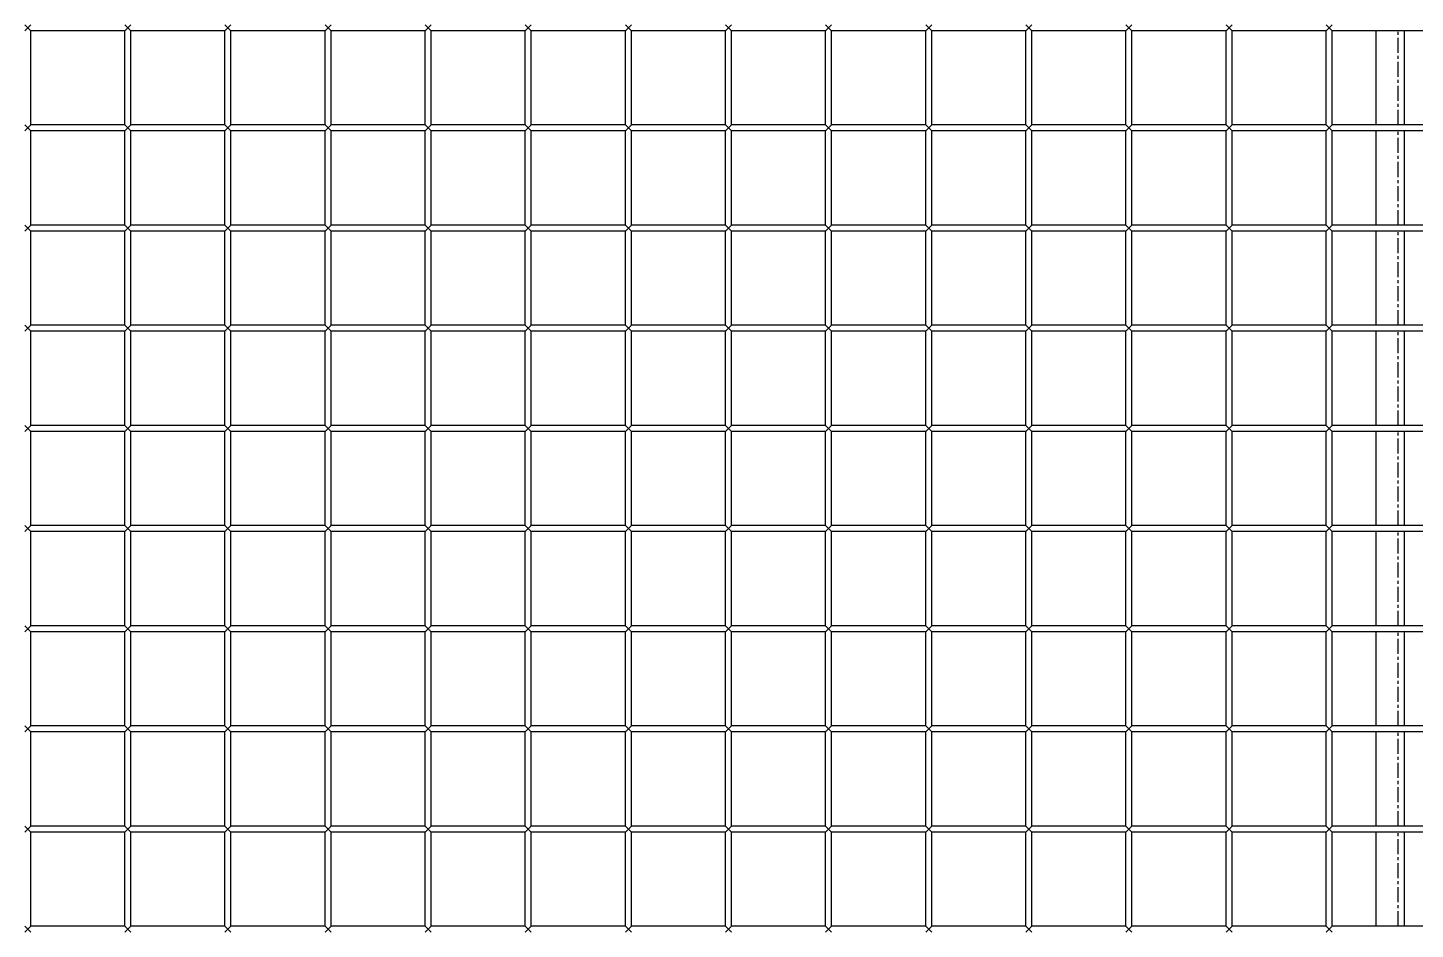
# Model space of a CAD drawing. Header units: millimetres. Extents: x -198529 to 244266, y -64 to 158464.
# Drawn here: x -171256 to -170563, y 119691 to 120141 of the extents above; entities that cross this region are included whole.
import ezdxf

# ---------------------------------------------------------------- set-up
doc = ezdxf.new("R2010")
doc.units = ezdxf.units.MM
doc.linetypes.add('CENTER', pattern=[12, 7.5, -1.5, 1.5, -1.5])
doc.layers.add('0-DCC', color=30, linetype='Continuous')

# ---------------------------------------------------------------- blocks, each defined once
blk = doc.blocks.new('DCC2850x2300(右)')
at = {"color": 0, "linetype": 'Continuous'}
for p, q in [((51636.5, -73603.48), (51633.5, -73606.48)), ((51636.5, -73606.48), (51633.5, -73603.48)), ((51686.5, -73603.48), (51683.5, -73606.48)), ((51686.5, -73606.48), (51683.5, -73603.48)), ((51736.5, -73603.48), (51733.5, -73606.48)), ((51736.5, -73606.48), (51733.5, -73603.48)), ((51786.5, -73603.48), (51783.5, -73606.48)), ((51786.5, -73606.48), (51783.5, -73603.48)), ((51836.5, -73603.48), (51833.5, -73606.48)), ((51836.5, -73606.48), (51833.5, -73603.48)), ((51886.5, -73603.48), (51883.5, -73606.48)), ((51886.5, -73606.48), (51883.5, -73603.48)), ((51936.5, -73603.48), (51933.5, -73606.48)), ((51936.5, -73606.48), (51933.5, -73603.48)), ((51986.5, -73603.48), (51983.5, -73606.48)), ((51986.5, -73606.48), (51983.5, -73603.48)), ((52036.5, -73603.48), (52033.5, -73606.48)), ((52036.5, -73606.48), (52033.5, -73603.48)), ((52086.5, -73603.48), (52083.5, -73606.48)), ((52086.5, -73606.48), (52083.5, -73603.48)), ((52136.5, -73603.48), (52133.5, -73606.48)), ((52136.5, -73606.48), (52133.5, -73603.48)), ((52186.5, -73603.48), (52183.5, -73606.48)), ((52186.5, -73606.48), (52183.5, -73603.48)), ((52236.5, -73603.48), (52233.5, -73606.48)), ((52236.5, -73606.48), (52233.5, -73603.48)), ((52286.5, -73603.48), (52283.5, -73606.48)), ((52286.5, -73606.48), (52283.5, -73603.48)), ((51586.5, -73606.48), (51633.5, -73606.48)), ((51597.5, -73606.48), (51597.5, -73653.48)), ((51611.5, -73653.48), (51611.5, -73606.48)), ((51633.5, -73653.48), (51633.5, -73606.48)), ((51636.5, -73606.48), (51683.5, -73606.48)), ((51636.5, -73653.48), (51636.5, -73606.48)), ((51683.5, -73653.48), (51683.5, -73606.48)), ((51686.5, -73606.48), (51733.5, -73606.48)), ((51686.5, -73653.48), (51686.5, -73606.48)), ((51733.5, -73653.48), (51733.5, -73606.48)), ((51736.5, -73606.48), (51783.5, -73606.48)), ((51736.5, -73653.48), (51736.5, -73606.48)), ((51783.5, -73653.48), (51783.5, -73606.48)), ((51786.5, -73606.48), (51833.5, -73606.48)), ((51786.5, -73653.48), (51786.5, -73606.48)), ((51833.5, -73653.48), (51833.5, -73606.48)), ((51836.5, -73606.48), (51883.5, -73606.48)), ((51836.5, -73653.48), (51836.5, -73606.48)), ((51883.5, -73653.48), (51883.5, -73606.48)), ((51886.5, -73606.48), (51933.5, -73606.48)), ((51886.5, -73653.48), (51886.5, -73606.48)), ((51933.5, -73653.48), (51933.5, -73606.48)), ((51936.5, -73606.48), (51983.5, -73606.48)), ((51936.5, -73653.48), (51936.5, -73606.48)), ((51983.5, -73653.48), (51983.5, -73606.48)), ((51986.5, -73606.48), (52033.5, -73606.48)), ((51986.5, -73653.48), (51986.5, -73606.48)), ((52033.5, -73653.48), (52033.5, -73606.48)), ((52036.5, -73606.48), (52083.5, -73606.48)), ((52036.5, -73653.48), (52036.5, -73606.48)), ((52083.5, -73653.48), (52083.5, -73606.48)), ((52086.5, -73606.48), (52133.5, -73606.48)), ((52086.5, -73653.48), (52086.5, -73606.48)), ((52133.5, -73653.48), (52133.5, -73606.48)), ((52136.5, -73606.48), (52183.5, -73606.48)), ((52136.5, -73653.48), (52136.5, -73606.48)), ((52183.5, -73653.48), (52183.5, -73606.48)), ((52186.5, -73606.48), (52233.5, -73606.48)), ((52186.5, -73653.48), (52186.5, -73606.48)), ((52233.5, -73653.48), (52233.5, -73606.48)), ((52236.5, -73606.48), (52283.5, -73606.48)), ((52236.5, -73653.48), (52236.5, -73606.48)), ((52283.5, -73653.48), (52283.5, -73606.48)), ((51586.5, -73653.48), (51633.5, -73653.48)), ((51586.5, -73656.48), (51633.5, -73656.48)), ((51597.5, -73656.48), (51597.5, -73703.48)), ((51611.5, -73703.48), (51611.5, -73656.48)), ((51636.5, -73653.48), (51633.5, -73656.48)), ((51636.5, -73656.48), (51633.5, -73653.48)), ((51633.5, -73703.48), (51633.5, -73656.48)), ((51636.5, -73653.48), (51683.5, -73653.48)), ((51636.5, -73656.48), (51683.5, -73656.48)), ((51636.5, -73703.48), (51636.5, -73656.48)), ((51686.5, -73653.48), (51683.5, -73656.48)), ((51686.5, -73656.48), (51683.5, -73653.48)), ((51683.5, -73703.48), (51683.5, -73656.48)), ((51686.5, -73653.48), (51733.5, -73653.48)), ((51686.5, -73656.48), (51733.5, -73656.48)), ((51686.5, -73703.48), (51686.5, -73656.48)), ((51736.5, -73653.48), (51733.5, -73656.48)), ((51736.5, -73656.48), (51733.5, -73653.48)), ((51733.5, -73703.48), (51733.5, -73656.48)), ((51736.5, -73653.48), (51783.5, -73653.48)), ((51736.5, -73656.48), (51783.5, -73656.48)), ((51736.5, -73703.48), (51736.5, -73656.48)), ((51786.5, -73653.48), (51783.5, -73656.48)), ((51786.5, -73656.48), (51783.5, -73653.48)), ((51783.5, -73703.48), (51783.5, -73656.48)), ((51786.5, -73653.48), (51833.5, -73653.48)), ((51786.5, -73656.48), (51833.5, -73656.48)), ((51786.5, -73703.48), (51786.5, -73656.48)), ((51836.5, -73653.48), (51833.5, -73656.48)), ((51836.5, -73656.48), (51833.5, -73653.48)), ((51833.5, -73703.48), (51833.5, -73656.48)), ((51836.5, -73653.48), (51883.5, -73653.48)), ((51836.5, -73656.48), (51883.5, -73656.48)), ((51836.5, -73703.48), (51836.5, -73656.48)), ((51886.5, -73653.48), (51883.5, -73656.48)), ((51886.5, -73656.48), (51883.5, -73653.48)), ((51883.5, -73703.48), (51883.5, -73656.48)), ((51886.5, -73653.48), (51933.5, -73653.48)), ((51886.5, -73656.48), (51933.5, -73656.48)), ((51886.5, -73703.48), (51886.5, -73656.48)), ((51936.5, -73653.48), (51933.5, -73656.48)), ((51936.5, -73656.48), (51933.5, -73653.48)), ((51933.5, -73703.48), (51933.5, -73656.48)), ((51936.5, -73653.48), (51983.5, -73653.48)), ((51936.5, -73656.48), (51983.5, -73656.48)), ((51936.5, -73703.48), (51936.5, -73656.48)), ((51986.5, -73653.48), (51983.5, -73656.48)), ((51986.5, -73656.48), (51983.5, -73653.48)), ((51983.5, -73703.48), (51983.5, -73656.48)), ((51986.5, -73653.48), (52033.5, -73653.48)), ((51986.5, -73656.48), (52033.5, -73656.48)), ((51986.5, -73703.48), (51986.5, -73656.48)), ((52036.5, -73653.48), (52033.5, -73656.48)), ((52036.5, -73656.48), (52033.5, -73653.48)), ((52033.5, -73703.48), (52033.5, -73656.48)), ((52036.5, -73653.48), (52083.5, -73653.48)), ((52036.5, -73656.48), (52083.5, -73656.48)), ((52036.5, -73703.48), (52036.5, -73656.48)), ((52086.5, -73653.48), (52083.5, -73656.48)), ((52086.5, -73656.48), (52083.5, -73653.48)), ((52083.5, -73703.48), (52083.5, -73656.48)), ((52086.5, -73653.48), (52133.5, -73653.48)), ((52086.5, -73656.48), (52133.5, -73656.48)), ((52086.5, -73703.48), (52086.5, -73656.48)), ((52136.5, -73653.48), (52133.5, -73656.48)), ((52136.5, -73656.48), (52133.5, -73653.48)), ((52133.5, -73703.48), (52133.5, -73656.48)), ((52136.5, -73653.48), (52183.5, -73653.48)), ((52136.5, -73656.48), (52183.5, -73656.48)), ((52136.5, -73703.48), (52136.5, -73656.48)), ((52186.5, -73653.48), (52183.5, -73656.48)), ((52186.5, -73656.48), (52183.5, -73653.48)), ((52183.5, -73703.48), (52183.5, -73656.48)), ((52186.5, -73653.48), (52233.5, -73653.48)), ((52186.5, -73656.48), (52233.5, -73656.48)), ((52186.5, -73703.48), (52186.5, -73656.48)), ((52236.5, -73653.48), (52233.5, -73656.48)), ((52236.5, -73656.48), (52233.5, -73653.48)), ((52233.5, -73703.48), (52233.5, -73656.48)), ((52236.5, -73653.48), (52283.5, -73653.48)), ((52236.5, -73656.48), (52283.5, -73656.48)), ((52236.5, -73703.48), (52236.5, -73656.48)), ((52286.5, -73653.48), (52283.5, -73656.48)), ((52286.5, -73656.48), (52283.5, -73653.48)), ((52283.5, -73703.48), (52283.5, -73656.48)), ((51586.5, -73703.48), (51633.5, -73703.48)), ((51586.5, -73706.48), (51633.5, -73706.48)), ((51597.5, -73706.48), (51597.5, -73753.48)), ((51611.5, -73753.48), (51611.5, -73706.48)), ((51636.5, -73703.48), (51633.5, -73706.48)), ((51636.5, -73706.48), (51633.5, -73703.48)), ((51633.5, -73753.48), (51633.5, -73706.48)), ((51636.5, -73703.48), (51683.5, -73703.48)), ((51636.5, -73706.48), (51683.5, -73706.48)), ((51636.5, -73753.48), (51636.5, -73706.48)), ((51686.5, -73703.48), (51683.5, -73706.48)), ((51686.5, -73706.48), (51683.5, -73703.48)), ((51683.5, -73753.48), (51683.5, -73706.48)), ((51686.5, -73703.48), (51733.5, -73703.48)), ((51686.5, -73706.48), (51733.5, -73706.48)), ((51686.5, -73753.48), (51686.5, -73706.48)), ((51736.5, -73703.48), (51733.5, -73706.48)), ((51736.5, -73706.48), (51733.5, -73703.48)), ((51733.5, -73753.48), (51733.5, -73706.48)), ((51736.5, -73703.48), (51783.5, -73703.48)), ((51736.5, -73706.48), (51783.5, -73706.48)), ((51736.5, -73753.48), (51736.5, -73706.48)), ((51786.5, -73703.48), (51783.5, -73706.48)), ((51786.5, -73706.48), (51783.5, -73703.48)), ((51783.5, -73753.48), (51783.5, -73706.48)), ((51786.5, -73703.48), (51833.5, -73703.48)), ((51786.5, -73706.48), (51833.5, -73706.48)), ((51786.5, -73753.48), (51786.5, -73706.48)), ((51836.5, -73703.48), (51833.5, -73706.48)), ((51836.5, -73706.48), (51833.5, -73703.48)), ((51833.5, -73753.48), (51833.5, -73706.48)), ((51836.5, -73703.48), (51883.5, -73703.48)), ((51836.5, -73706.48), (51883.5, -73706.48)), ((51836.5, -73753.48), (51836.5, -73706.48)), ((51886.5, -73703.48), (51883.5, -73706.48)), ((51886.5, -73706.48), (51883.5, -73703.48)), ((51883.5, -73753.48), (51883.5, -73706.48)), ((51886.5, -73703.48), (51933.5, -73703.48)), ((51886.5, -73706.48), (51933.5, -73706.48)), ((51886.5, -73753.48), (51886.5, -73706.48)), ((51936.5, -73703.48), (51933.5, -73706.48)), ((51936.5, -73706.48), (51933.5, -73703.48)), ((51933.5, -73753.48), (51933.5, -73706.48)), ((51936.5, -73703.48), (51983.5, -73703.48)), ((51936.5, -73706.48), (51983.5, -73706.48)), ((51936.5, -73753.48), (51936.5, -73706.48)), ((51986.5, -73703.48), (51983.5, -73706.48)), ((51986.5, -73706.48), (51983.5, -73703.48)), ((51983.5, -73753.48), (51983.5, -73706.48)), ((51986.5, -73703.48), (52033.5, -73703.48)), ((51986.5, -73706.48), (52033.5, -73706.48)), ((51986.5, -73753.48), (51986.5, -73706.48)), ((52036.5, -73703.48), (52033.5, -73706.48)), ((52036.5, -73706.48), (52033.5, -73703.48)), ((52033.5, -73753.48), (52033.5, -73706.48)), ((52036.5, -73703.48), (52083.5, -73703.48)), ((52036.5, -73706.48), (52083.5, -73706.48)), ((52036.5, -73753.48), (52036.5, -73706.48)), ((52086.5, -73703.48), (52083.5, -73706.48)), ((52086.5, -73706.48), (52083.5, -73703.48)), ((52083.5, -73753.48), (52083.5, -73706.48)), ((52086.5, -73703.48), (52133.5, -73703.48)), ((52086.5, -73706.48), (52133.5, -73706.48)), ((52086.5, -73753.48), (52086.5, -73706.48)), ((52136.5, -73703.48), (52133.5, -73706.48)), ((52136.5, -73706.48), (52133.5, -73703.48)), ((52133.5, -73753.48), (52133.5, -73706.48)), ((52136.5, -73703.48), (52183.5, -73703.48)), ((52136.5, -73706.48), (52183.5, -73706.48)), ((52136.5, -73753.48), (52136.5, -73706.48)), ((52186.5, -73703.48), (52183.5, -73706.48)), ((52186.5, -73706.48), (52183.5, -73703.48)), ((52183.5, -73753.48), (52183.5, -73706.48)), ((52186.5, -73703.48), (52233.5, -73703.48)), ((52186.5, -73706.48), (52233.5, -73706.48)), ((52186.5, -73753.48), (52186.5, -73706.48)), ((52236.5, -73703.48), (52233.5, -73706.48)), ((52236.5, -73706.48), (52233.5, -73703.48)), ((52233.5, -73753.48), (52233.5, -73706.48)), ((52236.5, -73703.48), (52283.5, -73703.48)), ((52236.5, -73706.48), (52283.5, -73706.48)), ((52236.5, -73753.48), (52236.5, -73706.48)), ((52286.5, -73703.48), (52283.5, -73706.48)), ((52286.5, -73706.48), (52283.5, -73703.48)), ((52283.5, -73753.48), (52283.5, -73706.48)), ((51586.5, -73753.48), (51633.5, -73753.48)), ((51636.5, -73753.48), (51633.5, -73756.48)), ((51636.5, -73756.48), (51633.5, -73753.48)), ((51636.5, -73753.48), (51683.5, -73753.48)), ((51686.5, -73753.48), (51683.5, -73756.48)), ((51686.5, -73756.48), (51683.5, -73753.48)), ((51686.5, -73753.48), (51733.5, -73753.48)), ((51736.5, -73753.48), (51733.5, -73756.48)), ((51736.5, -73756.48), (51733.5, -73753.48)), ((51736.5, -73753.48), (51783.5, -73753.48)), ((51786.5, -73753.48), (51783.5, -73756.48)), ((51786.5, -73756.48), (51783.5, -73753.48)), ((51786.5, -73753.48), (51833.5, -73753.48)), ((51836.5, -73753.48), (51833.5, -73756.48)), ((51836.5, -73756.48), (51833.5, -73753.48)), ((51836.5, -73753.48), (51883.5, -73753.48)), ((51886.5, -73753.48), (51883.5, -73756.48)), ((51886.5, -73756.48), (51883.5, -73753.48)), ((51886.5, -73753.48), (51933.5, -73753.48)), ((51936.5, -73753.48), (51933.5, -73756.48)), ((51936.5, -73756.48), (51933.5, -73753.48)), ((51936.5, -73753.48), (51983.5, -73753.48)), ((51986.5, -73753.48), (51983.5, -73756.48)), ((51986.5, -73756.48), (51983.5, -73753.48)), ((51986.5, -73753.48), (52033.5, -73753.48)), ((52036.5, -73753.48), (52033.5, -73756.48)), ((52036.5, -73756.48), (52033.5, -73753.48)), ((52036.5, -73753.48), (52083.5, -73753.48)), ((52086.5, -73753.48), (52083.5, -73756.48)), ((52086.5, -73756.48), (52083.5, -73753.48)), ((52086.5, -73753.48), (52133.5, -73753.48)), ((52136.5, -73753.48), (52133.5, -73756.48)), ((52136.5, -73756.48), (52133.5, -73753.48)), ((52136.5, -73753.48), (52183.5, -73753.48)), ((52186.5, -73753.48), (52183.5, -73756.48)), ((52186.5, -73756.48), (52183.5, -73753.48)), ((52186.5, -73753.48), (52233.5, -73753.48)), ((52236.5, -73753.48), (52233.5, -73756.48)), ((52236.5, -73756.48), (52233.5, -73753.48)), ((52236.5, -73753.48), (52283.5, -73753.48)), ((52286.5, -73753.48), (52283.5, -73756.48)), ((52286.5, -73756.48), (52283.5, -73753.48)), ((51586.5, -73756.48), (51633.5, -73756.48)), ((51597.5, -73756.48), (51597.5, -73803.48)), ((51611.5, -73803.48), (51611.5, -73756.48)), ((51633.5, -73803.48), (51633.5, -73756.48)), ((51636.5, -73756.48), (51683.5, -73756.48)), ((51636.5, -73803.48), (51636.5, -73756.48)), ((51683.5, -73803.48), (51683.5, -73756.48)), ((51686.5, -73756.48), (51733.5, -73756.48)), ((51686.5, -73803.48), (51686.5, -73756.48)), ((51733.5, -73803.48), (51733.5, -73756.48)), ((51736.5, -73756.48), (51783.5, -73756.48)), ((51736.5, -73803.48), (51736.5, -73756.48)), ((51783.5, -73803.48), (51783.5, -73756.48)), ((51786.5, -73756.48), (51833.5, -73756.48)), ((51786.5, -73803.48), (51786.5, -73756.48)), ((51833.5, -73803.48), (51833.5, -73756.48)), ((51836.5, -73756.48), (51883.5, -73756.48)), ((51836.5, -73803.48), (51836.5, -73756.48)), ((51883.5, -73803.48), (51883.5, -73756.48)), ((51886.5, -73756.48), (51933.5, -73756.48)), ((51886.5, -73803.48), (51886.5, -73756.48)), ((51933.5, -73803.48), (51933.5, -73756.48)), ((51936.5, -73756.48), (51983.5, -73756.48)), ((51936.5, -73803.48), (51936.5, -73756.48)), ((51983.5, -73803.48), (51983.5, -73756.48)), ((51986.5, -73756.48), (52033.5, -73756.48)), ((51986.5, -73803.48), (51986.5, -73756.48)), ((52033.5, -73803.48), (52033.5, -73756.48)), ((52036.5, -73756.48), (52083.5, -73756.48)), ((52036.5, -73803.48), (52036.5, -73756.48)), ((52083.5, -73803.48), (52083.5, -73756.48)), ((52086.5, -73756.48), (52133.5, -73756.48)), ((52086.5, -73803.48), (52086.5, -73756.48)), ((52133.5, -73803.48), (52133.5, -73756.48)), ((52136.5, -73756.48), (52183.5, -73756.48)), ((52136.5, -73803.48), (52136.5, -73756.48)), ((52183.5, -73803.48), (52183.5, -73756.48)), ((52186.5, -73756.48), (52233.5, -73756.48)), ((52186.5, -73803.48), (52186.5, -73756.48)), ((52233.5, -73803.48), (52233.5, -73756.48)), ((52236.5, -73756.48), (52283.5, -73756.48)), ((52236.5, -73803.48), (52236.5, -73756.48)), ((52283.5, -73803.48), (52283.5, -73756.48)), ((51586.5, -73803.48), (51633.5, -73803.48)), ((51636.5, -73803.48), (51633.5, -73806.48)), ((51636.5, -73806.48), (51633.5, -73803.48)), ((51636.5, -73803.48), (51683.5, -73803.48)), ((51686.5, -73803.48), (51683.5, -73806.48)), ((51686.5, -73806.48), (51683.5, -73803.48)), ((51686.5, -73803.48), (51733.5, -73803.48)), ((51736.5, -73803.48), (51733.5, -73806.48)), ((51736.5, -73806.48), (51733.5, -73803.48)), ((51736.5, -73803.48), (51783.5, -73803.48)), ((51786.5, -73803.48), (51783.5, -73806.48)), ((51786.5, -73806.48), (51783.5, -73803.48)), ((51786.5, -73803.48), (51833.5, -73803.48)), ((51836.5, -73803.48), (51833.5, -73806.48)), ((51836.5, -73806.48), (51833.5, -73803.48)), ((51836.5, -73803.48), (51883.5, -73803.48)), ((51886.5, -73803.48), (51883.5, -73806.48)), ((51886.5, -73806.48), (51883.5, -73803.48)), ((51886.5, -73803.48), (51933.5, -73803.48)), ((51936.5, -73803.48), (51933.5, -73806.48)), ((51936.5, -73806.48), (51933.5, -73803.48)), ((51936.5, -73803.48), (51983.5, -73803.48)), ((51986.5, -73803.48), (51983.5, -73806.48)), ((51986.5, -73806.48), (51983.5, -73803.48)), ((51986.5, -73803.48), (52033.5, -73803.48)), ((52036.5, -73803.48), (52033.5, -73806.48)), ((52036.5, -73806.48), (52033.5, -73803.48)), ((52036.5, -73803.48), (52083.5, -73803.48)), ((52086.5, -73803.48), (52083.5, -73806.48)), ((52086.5, -73806.48), (52083.5, -73803.48)), ((52086.5, -73803.48), (52133.5, -73803.48)), ((52136.5, -73803.48), (52133.5, -73806.48)), ((52136.5, -73806.48), (52133.5, -73803.48)), ((52136.5, -73803.48), (52183.5, -73803.48)), ((52186.5, -73803.48), (52183.5, -73806.48)), ((52186.5, -73806.48), (52183.5, -73803.48)), ((52186.5, -73803.48), (52233.5, -73803.48)), ((52236.5, -73803.48), (52233.5, -73806.48)), ((52236.5, -73806.48), (52233.5, -73803.48)), ((52236.5, -73803.48), (52283.5, -73803.48)), ((52286.5, -73803.48), (52283.5, -73806.48)), ((52286.5, -73806.48), (52283.5, -73803.48)), ((51586.5, -73806.48), (51633.5, -73806.48)), ((51597.5, -73806.48), (51597.5, -73853.48)), ((51611.5, -73853.48), (51611.5, -73806.48)), ((51633.5, -73853.48), (51633.5, -73806.48)), ((51636.5, -73806.48), (51683.5, -73806.48)), ((51636.5, -73853.48), (51636.5, -73806.48)), ((51683.5, -73853.48), (51683.5, -73806.48)), ((51686.5, -73806.48), (51733.5, -73806.48)), ((51686.5, -73853.48), (51686.5, -73806.48)), ((51733.5, -73853.48), (51733.5, -73806.48)), ((51736.5, -73806.48), (51783.5, -73806.48)), ((51736.5, -73853.48), (51736.5, -73806.48)), ((51783.5, -73853.48), (51783.5, -73806.48)), ((51786.5, -73806.48), (51833.5, -73806.48)), ((51786.5, -73853.48), (51786.5, -73806.48)), ((51833.5, -73853.48), (51833.5, -73806.48)), ((51836.5, -73806.48), (51883.5, -73806.48)), ((51836.5, -73853.48), (51836.5, -73806.48)), ((51883.5, -73853.48), (51883.5, -73806.48)), ((51886.5, -73806.48), (51933.5, -73806.48)), ((51886.5, -73853.48), (51886.5, -73806.48)), ((51933.5, -73853.48), (51933.5, -73806.48)), ((51936.5, -73806.48), (51983.5, -73806.48)), ((51936.5, -73853.48), (51936.5, -73806.48)), ((51983.5, -73853.48), (51983.5, -73806.48)), ((51986.5, -73806.48), (52033.5, -73806.48)), ((51986.5, -73853.48), (51986.5, -73806.48)), ((52033.5, -73853.48), (52033.5, -73806.48)), ((52036.5, -73806.48), (52083.5, -73806.48)), ((52036.5, -73853.48), (52036.5, -73806.48)), ((52083.5, -73853.48), (52083.5, -73806.48)), ((52086.5, -73806.48), (52133.5, -73806.48)), ((52086.5, -73853.48), (52086.5, -73806.48)), ((52133.5, -73853.48), (52133.5, -73806.48)), ((52136.5, -73806.48), (52183.5, -73806.48)), ((52136.5, -73853.48), (52136.5, -73806.48)), ((52183.5, -73853.48), (52183.5, -73806.48)), ((52186.5, -73806.48), (52233.5, -73806.48)), ((52186.5, -73853.48), (52186.5, -73806.48)), ((52233.5, -73853.48), (52233.5, -73806.48)), ((52236.5, -73806.48), (52283.5, -73806.48)), ((52236.5, -73853.48), (52236.5, -73806.48)), ((52283.5, -73853.48), (52283.5, -73806.48)), ((51586.5, -73853.48), (51633.5, -73853.48)), ((51586.5, -73856.48), (51633.5, -73856.48)), ((51597.5, -73856.48), (51597.5, -73903.48)), ((51611.5, -73903.48), (51611.5, -73856.48)), ((51636.5, -73853.48), (51633.5, -73856.48)), ((51636.5, -73856.48), (51633.5, -73853.48)), ((51633.5, -73903.48), (51633.5, -73856.48)), ((51636.5, -73853.48), (51683.5, -73853.48)), ((51636.5, -73856.48), (51683.5, -73856.48)), ((51636.5, -73903.48), (51636.5, -73856.48)), ((51686.5, -73853.48), (51683.5, -73856.48)), ((51686.5, -73856.48), (51683.5, -73853.48)), ((51683.5, -73903.48), (51683.5, -73856.48)), ((51686.5, -73853.48), (51733.5, -73853.48)), ((51686.5, -73856.48), (51733.5, -73856.48)), ((51686.5, -73903.48), (51686.5, -73856.48)), ((51736.5, -73853.48), (51733.5, -73856.48)), ((51736.5, -73856.48), (51733.5, -73853.48)), ((51733.5, -73903.48), (51733.5, -73856.48)), ((51736.5, -73853.48), (51783.5, -73853.48)), ((51736.5, -73856.48), (51783.5, -73856.48)), ((51736.5, -73903.48), (51736.5, -73856.48)), ((51786.5, -73853.48), (51783.5, -73856.48)), ((51786.5, -73856.48), (51783.5, -73853.48)), ((51783.5, -73903.48), (51783.5, -73856.48)), ((51786.5, -73853.48), (51833.5, -73853.48)), ((51786.5, -73856.48), (51833.5, -73856.48)), ((51786.5, -73903.48), (51786.5, -73856.48)), ((51836.5, -73853.48), (51833.5, -73856.48)), ((51836.5, -73856.48), (51833.5, -73853.48)), ((51833.5, -73903.48), (51833.5, -73856.48)), ((51836.5, -73853.48), (51883.5, -73853.48)), ((51836.5, -73856.48), (51883.5, -73856.48)), ((51836.5, -73903.48), (51836.5, -73856.48)), ((51886.5, -73853.48), (51883.5, -73856.48)), ((51886.5, -73856.48), (51883.5, -73853.48)), ((51883.5, -73903.48), (51883.5, -73856.48)), ((51886.5, -73853.48), (51933.5, -73853.48)), ((51886.5, -73856.48), (51933.5, -73856.48)), ((51886.5, -73903.48), (51886.5, -73856.48)), ((51936.5, -73853.48), (51933.5, -73856.48)), ((51936.5, -73856.48), (51933.5, -73853.48)), ((51933.5, -73903.48), (51933.5, -73856.48)), ((51936.5, -73853.48), (51983.5, -73853.48)), ((51936.5, -73856.48), (51983.5, -73856.48)), ((51936.5, -73903.48), (51936.5, -73856.48)), ((51986.5, -73853.48), (51983.5, -73856.48)), ((51986.5, -73856.48), (51983.5, -73853.48)), ((51983.5, -73903.48), (51983.5, -73856.48)), ((51986.5, -73853.48), (52033.5, -73853.48)), ((51986.5, -73856.48), (52033.5, -73856.48)), ((51986.5, -73903.48), (51986.5, -73856.48)), ((52036.5, -73853.48), (52033.5, -73856.48)), ((52036.5, -73856.48), (52033.5, -73853.48)), ((52033.5, -73903.48), (52033.5, -73856.48)), ((52036.5, -73853.48), (52083.5, -73853.48)), ((52036.5, -73856.48), (52083.5, -73856.48)), ((52036.5, -73903.48), (52036.5, -73856.48)), ((52086.5, -73853.48), (52083.5, -73856.48)), ((52086.5, -73856.48), (52083.5, -73853.48)), ((52083.5, -73903.48), (52083.5, -73856.48)), ((52086.5, -73853.48), (52133.5, -73853.48)), ((52086.5, -73856.48), (52133.5, -73856.48)), ((52086.5, -73903.48), (52086.5, -73856.48)), ((52136.5, -73853.48), (52133.5, -73856.48)), ((52136.5, -73856.48), (52133.5, -73853.48)), ((52133.5, -73903.48), (52133.5, -73856.48)), ((52136.5, -73853.48), (52183.5, -73853.48)), ((52136.5, -73856.48), (52183.5, -73856.48)), ((52136.5, -73903.48), (52136.5, -73856.48)), ((52186.5, -73853.48), (52183.5, -73856.48)), ((52186.5, -73856.48), (52183.5, -73853.48)), ((52183.5, -73903.48), (52183.5, -73856.48)), ((52186.5, -73853.48), (52233.5, -73853.48)), ((52186.5, -73856.48), (52233.5, -73856.48)), ((52186.5, -73903.48), (52186.5, -73856.48)), ((52236.5, -73853.48), (52233.5, -73856.48)), ((52236.5, -73856.48), (52233.5, -73853.48)), ((52233.5, -73903.48), (52233.5, -73856.48)), ((52236.5, -73853.48), (52283.5, -73853.48)), ((52236.5, -73856.48), (52283.5, -73856.48)), ((52236.5, -73903.48), (52236.5, -73856.48)), ((52286.5, -73853.48), (52283.5, -73856.48)), ((52286.5, -73856.48), (52283.5, -73853.48)), ((52283.5, -73903.48), (52283.5, -73856.48)), ((51586.5, -73903.48), (51633.5, -73903.48)), ((51586.5, -73906.48), (51633.5, -73906.48)), ((51597.5, -73906.48), (51597.5, -73953.48)), ((51611.5, -73953.48), (51611.5, -73906.48)), ((51636.5, -73903.48), (51633.5, -73906.48)), ((51636.5, -73906.48), (51633.5, -73903.48)), ((51633.5, -73953.48), (51633.5, -73906.48)), ((51636.5, -73903.48), (51683.5, -73903.48)), ((51636.5, -73906.48), (51683.5, -73906.48)), ((51636.5, -73953.48), (51636.5, -73906.48)), ((51686.5, -73903.48), (51683.5, -73906.48)), ((51686.5, -73906.48), (51683.5, -73903.48)), ((51683.5, -73953.48), (51683.5, -73906.48)), ((51686.5, -73903.48), (51733.5, -73903.48)), ((51686.5, -73906.48), (51733.5, -73906.48)), ((51686.5, -73953.48), (51686.5, -73906.48)), ((51736.5, -73903.48), (51733.5, -73906.48)), ((51736.5, -73906.48), (51733.5, -73903.48)), ((51733.5, -73953.48), (51733.5, -73906.48)), ((51736.5, -73903.48), (51783.5, -73903.48)), ((51736.5, -73906.48), (51783.5, -73906.48)), ((51736.5, -73953.48), (51736.5, -73906.48)), ((51786.5, -73903.48), (51783.5, -73906.48)), ((51786.5, -73906.48), (51783.5, -73903.48)), ((51783.5, -73953.48), (51783.5, -73906.48)), ((51786.5, -73903.48), (51833.5, -73903.48)), ((51786.5, -73906.48), (51833.5, -73906.48)), ((51786.5, -73953.48), (51786.5, -73906.48)), ((51836.5, -73903.48), (51833.5, -73906.48)), ((51836.5, -73906.48), (51833.5, -73903.48)), ((51833.5, -73953.48), (51833.5, -73906.48)), ((51836.5, -73903.48), (51883.5, -73903.48)), ((51836.5, -73906.48), (51883.5, -73906.48)), ((51836.5, -73953.48), (51836.5, -73906.48)), ((51886.5, -73903.48), (51883.5, -73906.48)), ((51886.5, -73906.48), (51883.5, -73903.48)), ((51883.5, -73953.48), (51883.5, -73906.48)), ((51886.5, -73903.48), (51933.5, -73903.48)), ((51886.5, -73906.48), (51933.5, -73906.48)), ((51886.5, -73953.48), (51886.5, -73906.48)), ((51936.5, -73903.48), (51933.5, -73906.48)), ((51936.5, -73906.48), (51933.5, -73903.48)), ((51933.5, -73953.48), (51933.5, -73906.48)), ((51936.5, -73903.48), (51983.5, -73903.48)), ((51936.5, -73906.48), (51983.5, -73906.48)), ((51936.5, -73953.48), (51936.5, -73906.48)), ((51986.5, -73903.48), (51983.5, -73906.48)), ((51986.5, -73906.48), (51983.5, -73903.48)), ((51983.5, -73953.48), (51983.5, -73906.48)), ((51986.5, -73903.48), (52033.5, -73903.48)), ((51986.5, -73906.48), (52033.5, -73906.48)), ((51986.5, -73953.48), (51986.5, -73906.48)), ((52036.5, -73903.48), (52033.5, -73906.48)), ((52036.5, -73906.48), (52033.5, -73903.48)), ((52033.5, -73953.48), (52033.5, -73906.48)), ((52036.5, -73903.48), (52083.5, -73903.48)), ((52036.5, -73906.48), (52083.5, -73906.48)), ((52036.5, -73953.48), (52036.5, -73906.48)), ((52086.5, -73903.48), (52083.5, -73906.48)), ((52086.5, -73906.48), (52083.5, -73903.48)), ((52083.5, -73953.48), (52083.5, -73906.48)), ((52086.5, -73903.48), (52133.5, -73903.48)), ((52086.5, -73906.48), (52133.5, -73906.48)), ((52086.5, -73953.48), (52086.5, -73906.48)), ((52136.5, -73903.48), (52133.5, -73906.48)), ((52136.5, -73906.48), (52133.5, -73903.48)), ((52133.5, -73953.48), (52133.5, -73906.48)), ((52136.5, -73903.48), (52183.5, -73903.48)), ((52136.5, -73906.48), (52183.5, -73906.48)), ((52136.5, -73953.48), (52136.5, -73906.48)), ((52186.5, -73903.48), (52183.5, -73906.48)), ((52186.5, -73906.48), (52183.5, -73903.48)), ((52183.5, -73953.48), (52183.5, -73906.48)), ((52186.5, -73903.48), (52233.5, -73903.48)), ((52186.5, -73906.48), (52233.5, -73906.48)), ((52186.5, -73953.48), (52186.5, -73906.48)), ((52236.5, -73903.48), (52233.5, -73906.48)), ((52236.5, -73906.48), (52233.5, -73903.48)), ((52233.5, -73953.48), (52233.5, -73906.48)), ((52236.5, -73903.48), (52283.5, -73903.48)), ((52236.5, -73906.48), (52283.5, -73906.48)), ((52236.5, -73953.48), (52236.5, -73906.48)), ((52286.5, -73903.48), (52283.5, -73906.48)), ((52286.5, -73906.48), (52283.5, -73903.48)), ((52283.5, -73953.48), (52283.5, -73906.48)), ((51586.5, -73953.48), (51633.5, -73953.48)), ((51586.5, -73956.48), (51633.5, -73956.48)), ((51597.5, -73956.48), (51597.5, -74003.48)), ((51611.5, -74003.48), (51611.5, -73956.48)), ((51636.5, -73953.48), (51633.5, -73956.48)), ((51636.5, -73956.48), (51633.5, -73953.48)), ((51633.5, -74003.48), (51633.5, -73956.48)), ((51636.5, -73953.48), (51683.5, -73953.48)), ((51636.5, -73956.48), (51683.5, -73956.48)), ((51636.5, -74003.48), (51636.5, -73956.48)), ((51686.5, -73953.48), (51683.5, -73956.48)), ((51686.5, -73956.48), (51683.5, -73953.48)), ((51683.5, -74003.48), (51683.5, -73956.48)), ((51686.5, -73953.48), (51733.5, -73953.48)), ((51686.5, -73956.48), (51733.5, -73956.48)), ((51686.5, -74003.48), (51686.5, -73956.48)), ((51736.5, -73953.48), (51733.5, -73956.48)), ((51736.5, -73956.48), (51733.5, -73953.48)), ((51733.5, -74003.48), (51733.5, -73956.48)), ((51736.5, -73953.48), (51783.5, -73953.48)), ((51736.5, -73956.48), (51783.5, -73956.48)), ((51736.5, -74003.48), (51736.5, -73956.48)), ((51786.5, -73953.48), (51783.5, -73956.48)), ((51786.5, -73956.48), (51783.5, -73953.48)), ((51783.5, -74003.48), (51783.5, -73956.48)), ((51786.5, -73953.48), (51833.5, -73953.48)), ((51786.5, -73956.48), (51833.5, -73956.48)), ((51786.5, -74003.48), (51786.5, -73956.48)), ((51836.5, -73953.48), (51833.5, -73956.48)), ((51836.5, -73956.48), (51833.5, -73953.48)), ((51833.5, -74003.48), (51833.5, -73956.48)), ((51836.5, -73953.48), (51883.5, -73953.48)), ((51836.5, -73956.48), (51883.5, -73956.48)), ((51836.5, -74003.48), (51836.5, -73956.48)), ((51886.5, -73953.48), (51883.5, -73956.48)), ((51886.5, -73956.48), (51883.5, -73953.48)), ((51883.5, -74003.48), (51883.5, -73956.48)), ((51886.5, -73953.48), (51933.5, -73953.48)), ((51886.5, -73956.48), (51933.5, -73956.48)), ((51886.5, -74003.48), (51886.5, -73956.48)), ((51936.5, -73953.48), (51933.5, -73956.48)), ((51936.5, -73956.48), (51933.5, -73953.48)), ((51933.5, -74003.48), (51933.5, -73956.48)), ((51936.5, -73953.48), (51983.5, -73953.48)), ((51936.5, -73956.48), (51983.5, -73956.48)), ((51936.5, -74003.48), (51936.5, -73956.48)), ((51986.5, -73953.48), (51983.5, -73956.48)), ((51986.5, -73956.48), (51983.5, -73953.48)), ((51983.5, -74003.48), (51983.5, -73956.48)), ((51986.5, -73953.48), (52033.5, -73953.48)), ((51986.5, -73956.48), (52033.5, -73956.48)), ((51986.5, -74003.48), (51986.5, -73956.48)), ((52036.5, -73953.48), (52033.5, -73956.48)), ((52036.5, -73956.48), (52033.5, -73953.48)), ((52033.5, -74003.48), (52033.5, -73956.48)), ((52036.5, -73953.48), (52083.5, -73953.48)), ((52036.5, -73956.48), (52083.5, -73956.48)), ((52036.5, -74003.48), (52036.5, -73956.48)), ((52086.5, -73953.48), (52083.5, -73956.48)), ((52086.5, -73956.48), (52083.5, -73953.48)), ((52083.5, -74003.48), (52083.5, -73956.48)), ((52086.5, -73953.48), (52133.5, -73953.48)), ((52086.5, -73956.48), (52133.5, -73956.48)), ((52086.5, -74003.48), (52086.5, -73956.48)), ((52136.5, -73953.48), (52133.5, -73956.48)), ((52136.5, -73956.48), (52133.5, -73953.48)), ((52133.5, -74003.48), (52133.5, -73956.48)), ((52136.5, -73953.48), (52183.5, -73953.48)), ((52136.5, -73956.48), (52183.5, -73956.48)), ((52136.5, -74003.48), (52136.5, -73956.48)), ((52186.5, -73953.48), (52183.5, -73956.48)), ((52186.5, -73956.48), (52183.5, -73953.48)), ((52183.5, -74003.48), (52183.5, -73956.48)), ((52186.5, -73953.48), (52233.5, -73953.48)), ((52186.5, -73956.48), (52233.5, -73956.48)), ((52186.5, -74003.48), (52186.5, -73956.48)), ((52236.5, -73953.48), (52233.5, -73956.48)), ((52236.5, -73956.48), (52233.5, -73953.48)), ((52233.5, -74003.48), (52233.5, -73956.48)), ((52236.5, -73953.48), (52283.5, -73953.48)), ((52236.5, -73956.48), (52283.5, -73956.48)), ((52236.5, -74003.48), (52236.5, -73956.48)), ((52286.5, -73953.48), (52283.5, -73956.48)), ((52286.5, -73956.48), (52283.5, -73953.48)), ((52283.5, -74003.48), (52283.5, -73956.48)), ((51586.5, -74003.48), (51633.5, -74003.48)), ((51636.5, -74003.48), (51633.5, -74006.48)), ((51636.5, -74006.48), (51633.5, -74003.48)), ((51636.5, -74003.48), (51683.5, -74003.48)), ((51686.5, -74003.48), (51683.5, -74006.48)), ((51686.5, -74006.48), (51683.5, -74003.48)), ((51686.5, -74003.48), (51733.5, -74003.48)), ((51736.5, -74003.48), (51733.5, -74006.48)), ((51736.5, -74006.48), (51733.5, -74003.48)), ((51736.5, -74003.48), (51783.5, -74003.48)), ((51786.5, -74003.48), (51783.5, -74006.48)), ((51786.5, -74006.48), (51783.5, -74003.48)), ((51786.5, -74003.48), (51833.5, -74003.48)), ((51836.5, -74003.48), (51833.5, -74006.48)), ((51836.5, -74006.48), (51833.5, -74003.48)), ((51836.5, -74003.48), (51883.5, -74003.48)), ((51886.5, -74003.48), (51883.5, -74006.48)), ((51886.5, -74006.48), (51883.5, -74003.48)), ((51886.5, -74003.48), (51933.5, -74003.48)), ((51936.5, -74003.48), (51933.5, -74006.48)), ((51936.5, -74006.48), (51933.5, -74003.48)), ((51936.5, -74003.48), (51983.5, -74003.48)), ((51986.5, -74003.48), (51983.5, -74006.48)), ((51986.5, -74006.48), (51983.5, -74003.48)), ((51986.5, -74003.48), (52033.5, -74003.48)), ((52036.5, -74003.48), (52033.5, -74006.48)), ((52036.5, -74006.48), (52033.5, -74003.48)), ((52036.5, -74003.48), (52083.5, -74003.48)), ((52086.5, -74003.48), (52083.5, -74006.48)), ((52086.5, -74006.48), (52083.5, -74003.48)), ((52086.5, -74003.48), (52133.5, -74003.48)), ((52136.5, -74003.48), (52133.5, -74006.48)), ((52136.5, -74006.48), (52133.5, -74003.48)), ((52136.5, -74003.48), (52183.5, -74003.48)), ((52186.5, -74003.48), (52183.5, -74006.48)), ((52186.5, -74006.48), (52183.5, -74003.48)), ((52186.5, -74003.48), (52233.5, -74003.48)), ((52236.5, -74003.48), (52233.5, -74006.48)), ((52236.5, -74006.48), (52233.5, -74003.48)), ((52236.5, -74003.48), (52283.5, -74003.48)), ((52286.5, -74003.48), (52283.5, -74006.48)), ((52286.5, -74006.48), (52283.5, -74003.48)), ((51586.5, -74006.48), (51633.5, -74006.48)), ((51597.5, -74006.48), (51597.5, -74053.48)), ((51611.5, -74053.48), (51611.5, -74006.48)), ((51633.5, -74053.48), (51633.5, -74006.48)), ((51636.5, -74006.48), (51683.5, -74006.48)), ((51636.5, -74053.48), (51636.5, -74006.48)), ((51683.5, -74053.48), (51683.5, -74006.48)), ((51686.5, -74006.48), (51733.5, -74006.48)), ((51686.5, -74053.48), (51686.5, -74006.48)), ((51733.5, -74053.48), (51733.5, -74006.48)), ((51736.5, -74006.48), (51783.5, -74006.48)), ((51736.5, -74053.48), (51736.5, -74006.48)), ((51783.5, -74053.48), (51783.5, -74006.48)), ((51786.5, -74006.48), (51833.5, -74006.48)), ((51786.5, -74053.48), (51786.5, -74006.48)), ((51833.5, -74053.48), (51833.5, -74006.48)), ((51836.5, -74006.48), (51883.5, -74006.48)), ((51836.5, -74053.48), (51836.5, -74006.48)), ((51883.5, -74053.48), (51883.5, -74006.48)), ((51886.5, -74006.48), (51933.5, -74006.48)), ((51886.5, -74053.48), (51886.5, -74006.48)), ((51933.5, -74053.48), (51933.5, -74006.48)), ((51936.5, -74006.48), (51983.5, -74006.48)), ((51936.5, -74053.48), (51936.5, -74006.48)), ((51983.5, -74053.48), (51983.5, -74006.48)), ((51986.5, -74006.48), (52033.5, -74006.48)), ((51986.5, -74053.48), (51986.5, -74006.48)), ((52033.5, -74053.48), (52033.5, -74006.48)), ((52036.5, -74006.48), (52083.5, -74006.48)), ((52036.5, -74053.48), (52036.5, -74006.48)), ((52083.5, -74053.48), (52083.5, -74006.48)), ((52086.5, -74006.48), (52133.5, -74006.48)), ((52086.5, -74053.48), (52086.5, -74006.48)), ((52133.5, -74053.48), (52133.5, -74006.48)), ((52136.5, -74006.48), (52183.5, -74006.48)), ((52136.5, -74053.48), (52136.5, -74006.48)), ((52183.5, -74053.48), (52183.5, -74006.48)), ((52186.5, -74006.48), (52233.5, -74006.48)), ((52186.5, -74053.48), (52186.5, -74006.48)), ((52233.5, -74053.48), (52233.5, -74006.48)), ((52236.5, -74006.48), (52283.5, -74006.48)), ((52236.5, -74053.48), (52236.5, -74006.48)), ((52283.5, -74053.48), (52283.5, -74006.48)), ((51586.5, -74053.48), (51633.5, -74053.48)), ((51636.5, -74053.48), (51633.5, -74056.48)), ((51636.5, -74056.48), (51633.5, -74053.48)), ((51636.5, -74053.48), (51683.5, -74053.48)), ((51686.5, -74053.48), (51683.5, -74056.48)), ((51686.5, -74056.48), (51683.5, -74053.48)), ((51686.5, -74053.48), (51733.5, -74053.48)), ((51736.5, -74053.48), (51733.5, -74056.48)), ((51736.5, -74056.48), (51733.5, -74053.48)), ((51736.5, -74053.48), (51783.5, -74053.48)), ((51786.5, -74053.48), (51783.5, -74056.48)), ((51786.5, -74056.48), (51783.5, -74053.48)), ((51786.5, -74053.48), (51833.5, -74053.48)), ((51836.5, -74053.48), (51833.5, -74056.48)), ((51836.5, -74056.48), (51833.5, -74053.48)), ((51836.5, -74053.48), (51883.5, -74053.48)), ((51886.5, -74053.48), (51883.5, -74056.48)), ((51886.5, -74056.48), (51883.5, -74053.48)), ((51886.5, -74053.48), (51933.5, -74053.48)), ((51936.5, -74053.48), (51933.5, -74056.48)), ((51936.5, -74056.48), (51933.5, -74053.48)), ((51936.5, -74053.48), (51983.5, -74053.48)), ((51986.5, -74053.48), (51983.5, -74056.48)), ((51986.5, -74056.48), (51983.5, -74053.48)), ((51986.5, -74053.48), (52033.5, -74053.48)), ((52036.5, -74053.48), (52033.5, -74056.48)), ((52036.5, -74056.48), (52033.5, -74053.48)), ((52036.5, -74053.48), (52083.5, -74053.48)), ((52086.5, -74053.48), (52083.5, -74056.48)), ((52086.5, -74056.48), (52083.5, -74053.48)), ((52086.5, -74053.48), (52133.5, -74053.48)), ((52136.5, -74053.48), (52133.5, -74056.48)), ((52136.5, -74056.48), (52133.5, -74053.48)), ((52136.5, -74053.48), (52183.5, -74053.48)), ((52186.5, -74053.48), (52183.5, -74056.48)), ((52186.5, -74056.48), (52183.5, -74053.48)), ((52186.5, -74053.48), (52233.5, -74053.48)), ((52236.5, -74053.48), (52233.5, -74056.48)), ((52236.5, -74056.48), (52233.5, -74053.48)), ((52236.5, -74053.48), (52283.5, -74053.48)), ((52286.5, -74053.48), (52283.5, -74056.48)), ((52286.5, -74056.48), (52283.5, -74053.48))]:
    blk.add_line(p, q, dxfattribs=at)
at = {"color": 0, "linetype": 'CENTER'}
for p, q in [((51600.5, -73653.48), (51600.5, -73606.48)), ((51600.5, -73703.48), (51600.5, -73656.48)), ((51600.5, -73753.48), (51600.5, -73706.48)), ((51600.5, -73803.48), (51600.5, -73756.48)), ((51600.5, -73853.48), (51600.5, -73806.48)), ((51600.5, -73903.48), (51600.5, -73856.48)), ((51600.5, -73953.48), (51600.5, -73906.48)), ((51600.5, -74003.48), (51600.5, -73956.48)), ((51600.5, -74053.48), (51600.5, -74006.48))]:
    blk.add_line(p, q, dxfattribs=at)

msp = doc.modelspace()

# ---------------------------------------------------------------- block references
at = {"layer": '0-DCC', "xscale": -1}
msp.add_blockref('DCC2850x2300(右)', (-118970.54, 193745.49), dxfattribs=at)

doc.saveas('drawing.dxf')
